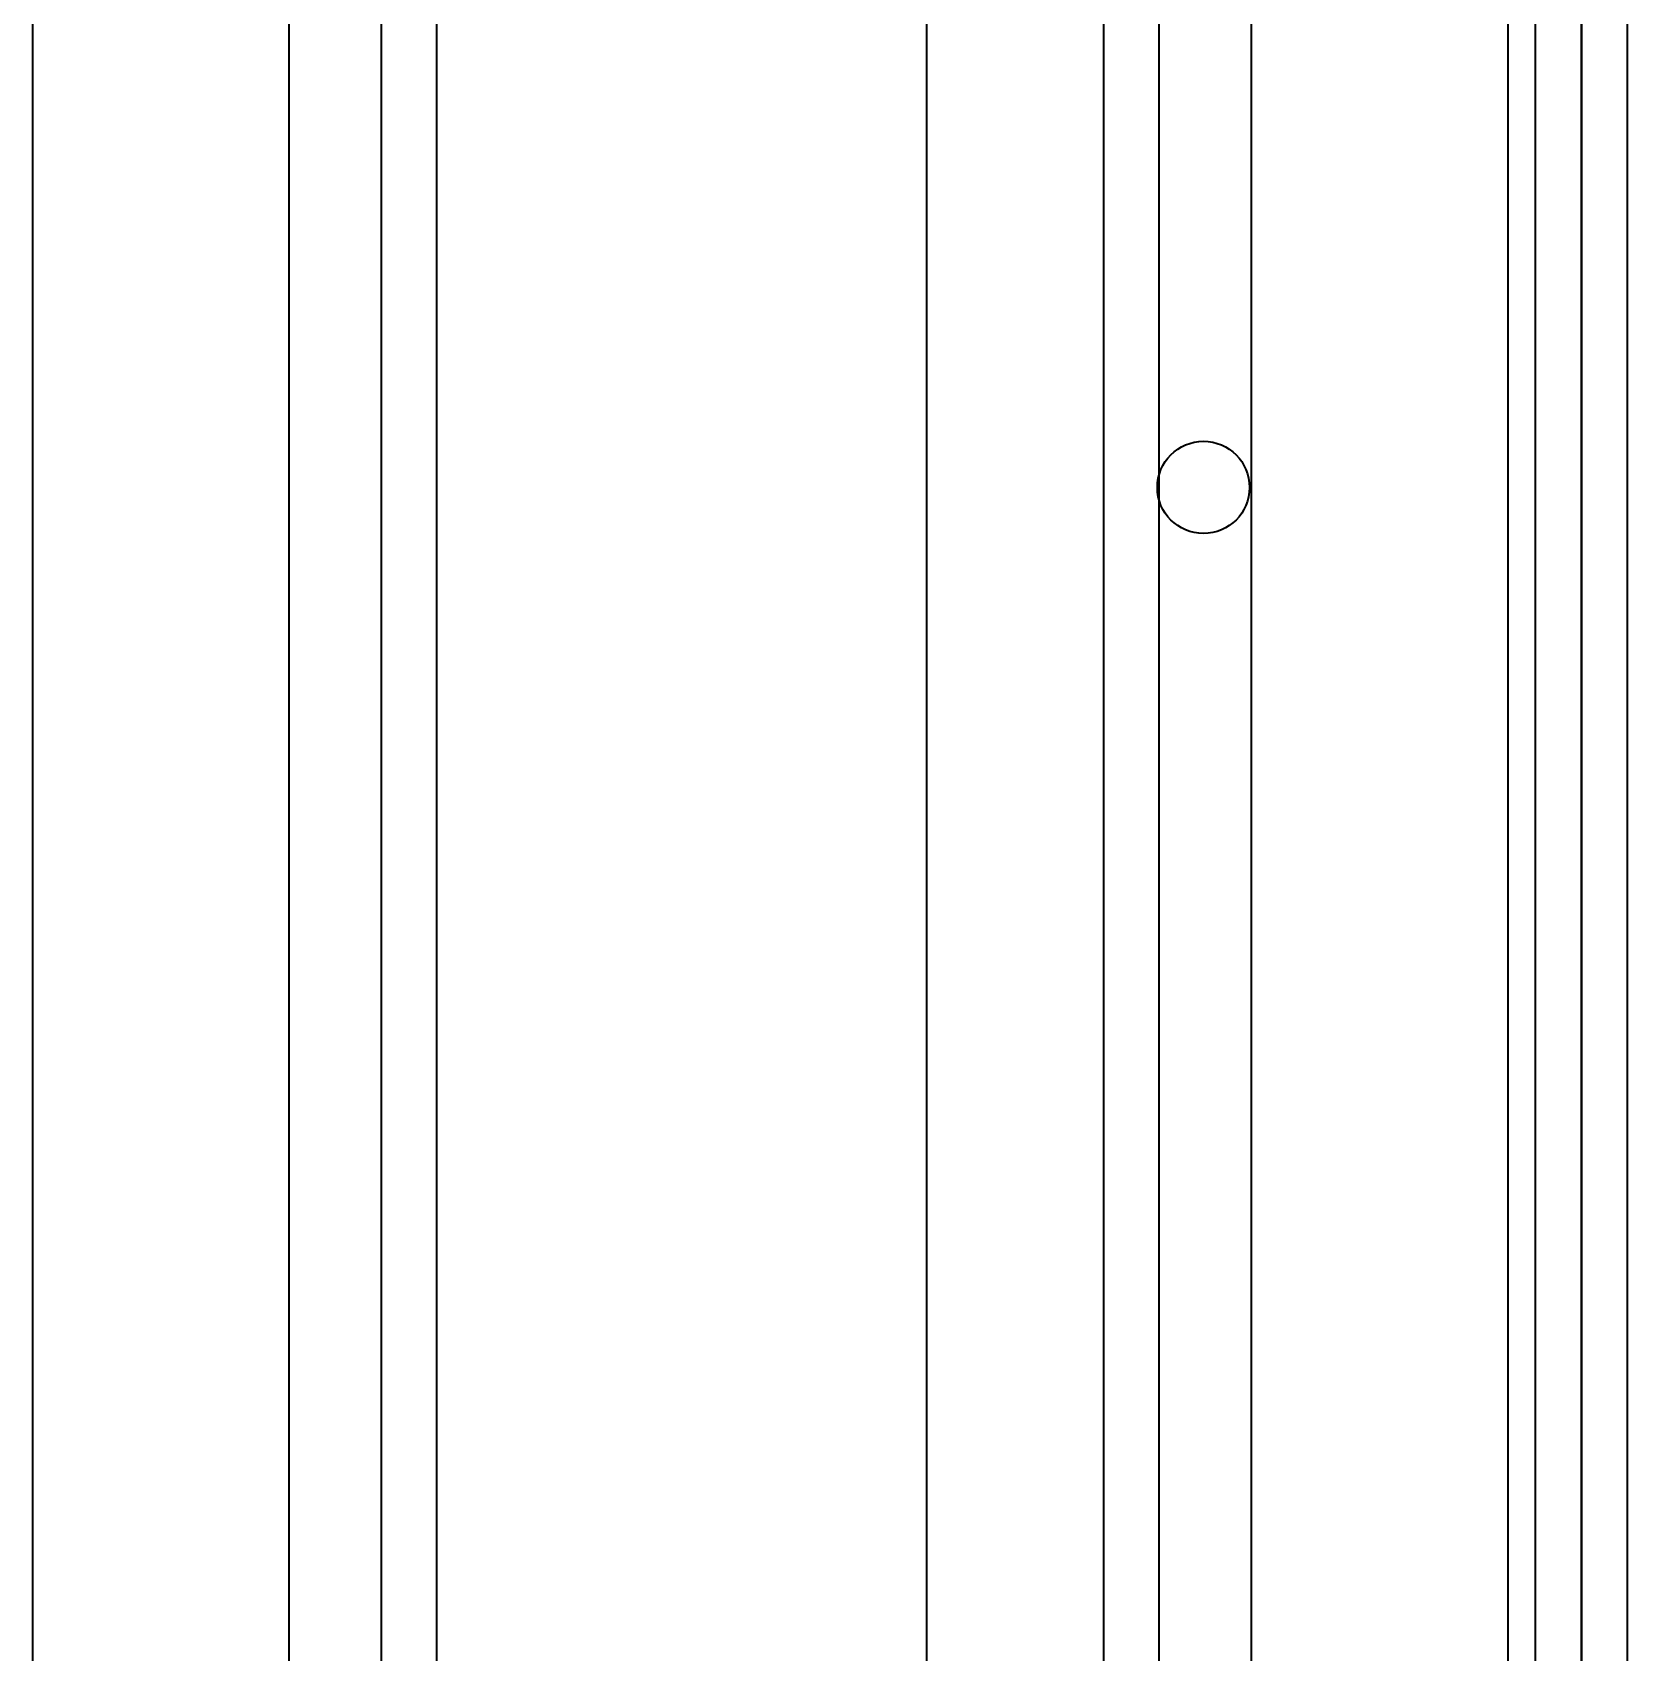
# Model space of a CAD drawing. Header units: millimetres. Extents: x -176 to 3932, y -325 to 2058.
# Drawn here: x 1341.2 to 1427.7, y 136.8 to 224.7 of the extents above; entities that cross this region are included whole.
import ezdxf

# ---------------------------------------------------------------- set-up
doc = ezdxf.new("R2010")
doc.units = ezdxf.units.MM

# ---------------------------------------------------------------- blocks, each defined once
blk = doc.blocks.new('Drawing View5')
at = {"color": 7, "linetype": 'Continuous', "lineweight": 35}
for p, q in [((1178.6, -288), (1178.6, 212)), ((1178.6, -288), (1178.6, 212)), ((1181.1, -288), (1181.1, 212)), ((1183.6, -288), (1183.6, 212)), ((1145.6, -278), (1145.6, 202)), ((1145.6, -278), (1145.6, 202)), ((1111.014, 194.172), (1111.014, -270.172)), ((1163.186, 194.172), (1163.186, -270.172)), ((1111.014, 160.8), (1111.014, -236.8)), ((1116.014, 160.8), (1116.014, -236.8)), ((1158.186, 160.8), (1158.186, -236.8)), ((1163.186, 160.8), (1163.186, -236.8)), ((1097.1, 160.08), (1097.1, -236.08)), ((1097.1, 160.08), (1097.1, -236.08)), ((1177.1, 160.08), (1177.1, -236.08)), ((1177.1, 160.08), (1177.1, -236.08)), ((1116.014, -75), (1116.014, -270.172)), ((1119.014, -75), (1119.014, -276.062)), ((1119.014, -75), (1119.014, -276.062)), ((1155.186, -75), (1155.186, -276.062)), ((1155.186, -75), (1155.186, -276.062)), ((1158.186, -75), (1158.186, -270.172)), ((1181.1, -98.573), (1181.1, -279.15)), ((1183.6, -279.15), (1183.6, -98.573))]:
    blk.add_line(p, q, dxfattribs=at)
blk.add_circle((1160.6, -138), 2.5, dxfattribs=at)
blk.add_circle((1160.6, -138), 2.5, dxfattribs=at)

msp = doc.modelspace()

# ---------------------------------------------------------------- block references
at = {"lineweight": 0}
msp.add_blockref('Drawing View5', (244.116, 338), dxfattribs=at)

doc.saveas('drawing.dxf')
